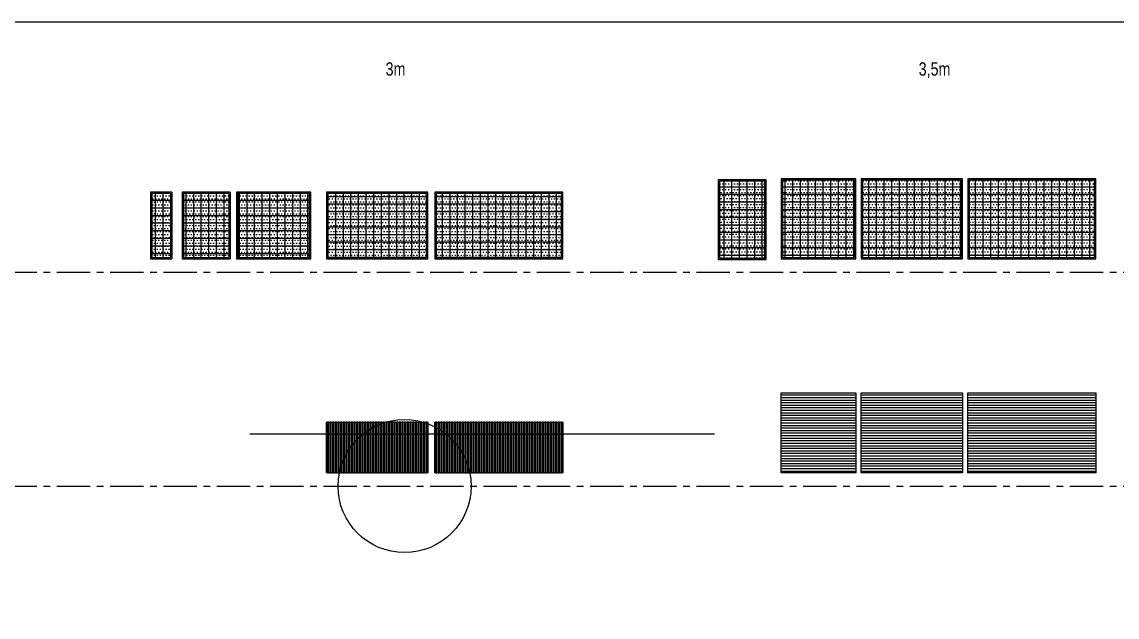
# Model space of a CAD drawing. Header units: millimetres. Extents: x 7 to 378, y -139 to -42.
# Drawn here: x 98.81 to 139.9, y -64.38 to -42.03 of the extents above; entities that cross this region are included whole.
import ezdxf

# ---------------------------------------------------------------- set-up
doc = ezdxf.new("R2010")
doc.units = ezdxf.units.MM
doc.linetypes.add('CENTER', pattern=[2, 1.25, -0.25, 0.25, -0.25])
for name, color, linetype in [('m_pale', 1, 'Continuous'), ('m_panele', 7, 'Continuous'), ('m_tekst', 2, 'Continuous')]:
    doc.layers.add(name, color=color, linetype=linetype)
doc.styles.add('CDMSTYLE', font='CDMSIMPL', dxfattribs={"width": 0.8, "bigfont": 'CDMBIGPL'})
pattern_1 = [(0, (0.1, 1), (0.0555625, 0.111125), [0, -0.111125])]
pattern_2 = [(90, (0.1, 1), (-0.28575, 6e-17), []), (180, (0.1, 1), (-6e-17, -0.28575), [])]
pattern_3 = [(0, (-346.90001, -278.24322), (0.0555625, 0.111125), [0, -0.111125])]
pattern_4 = [(90, (-346.9, -278.24322), (-0.28575, 6e-17), []), (180, (-346.9, -278.24322), (-6e-17, -0.28575), [])]
pattern_5 = [(0, (-344.70027, -270.53981), (3e-17, 0.09525), [])]

# ---------------------------------------------------------------- blocks, each defined once
blk = doc.blocks.new('P_5_3_1')
at = {"layer": 'm_panele'}
h = blk.add_hatch(color=251, dxfattribs=at)
h.paths.add_polyline_path([(4.9, 3), (0.1, 3), (0.1, 0.5), (4.9, 0.5)])
h.paths.add_polyline_path([(4.85, 0.55), (0.15, 0.55), (0.15, 2.95), (4.85, 2.95)], flags=16)
h = blk.add_hatch(dxfattribs=at)
h.set_pattern_fill('ANSI37', color=251, scale=0.09, angle=45, style=0)
h.paths.add_polyline_path([(4.85, 2.95), (0.15, 2.95), (0.15, 0.55), (4.85, 0.55)])
h = blk.add_hatch(dxfattribs=at)
h.set_pattern_fill('DOTS', color=95, scale=0.07, style=0)
h.paths.add_polyline_path([(4.85, 2.95), (0.15, 2.95), (0.15, 0.55), (4.85, 0.55)])
at = {"layer": 'm_panele', "color": 251}
blk.add_lwpolyline([(0.1, 0.5), (4.9, 0.5), (4.9, 3), (0.1, 3), (0.1, 0.5)], dxfattribs=at)
blk.add_lwpolyline([(0.15, 0.55), (4.85, 0.55), (4.85, 2.95), (0.15, 2.95)], close=True, dxfattribs=at)
blk = doc.blocks.new('P_4_3_1')
at = {"layer": 'm_panele'}
h = blk.add_hatch(color=251, dxfattribs=at)
h.paths.add_polyline_path([(3.9, 3), (0.1, 3), (0.1, 0.5), (3.9, 0.5)])
h.paths.add_polyline_path([(3.85, 0.55), (0.15, 0.55), (0.15, 2.95), (3.85, 2.95)], flags=16)
h = blk.add_hatch(dxfattribs=at)
h.set_pattern_fill('ANSI37', color=251, scale=0.09, angle=45, style=0)
h.paths.add_polyline_path([(3.85, 2.95), (0.15, 2.95), (0.15, 0.55), (3.85, 0.55)])
h = blk.add_hatch(dxfattribs=at)
h.set_pattern_fill('DOTS', color=95, scale=0.07, style=0)
h.paths.add_polyline_path([(3.85, 2.95), (0.15, 2.95), (0.15, 0.55), (3.85, 0.55)])
at = {"layer": 'm_panele', "color": 251}
blk.add_lwpolyline([(0.1, 0.5), (3.9, 0.5), (3.9, 3), (0.1, 3), (0.1, 0.5)], dxfattribs=at)
blk.add_lwpolyline([(0.15, 0.55), (3.85, 0.55), (3.85, 2.95), (0.15, 2.95)], close=True, dxfattribs=at)
blk = doc.blocks.new('P_3_3_1')
at = {"layer": 'm_panele'}
h = blk.add_hatch(color=251, dxfattribs=at)
h.paths.add_polyline_path([(2.9, 3), (0.1, 3), (0.1, 0.5), (2.9, 0.5)])
h.paths.add_polyline_path([(2.85, 2.95), (2.85, 0.55), (0.15, 0.55), (0.15, 2.95)], flags=16)
h = blk.add_hatch(dxfattribs=at)
h.set_pattern_fill('ANSI37', color=251, scale=0.09, angle=45, style=0)
h.set_pattern_definition([(90, (0.1, 1), (-0.28575, 6e-17), []), (180, (0.1, 1), (-6e-17, -0.28575), [])])
h.paths.add_polyline_path([(2.85, 2.95), (0.15, 2.95), (0.15, 0.55), (2.85, 0.55)])
h = blk.add_hatch(dxfattribs=at)
h.set_pattern_fill('DOTS', color=95, scale=0.07, style=0)
h.set_pattern_definition([(0, (0.1, 1), (0.0555625, 0.111125), [0, -0.111125])])
h.paths.add_polyline_path([(2.85, 2.95), (0.15, 2.95), (0.15, 0.55), (2.85, 0.55)])
at = {"layer": 'm_panele', "color": 251}
blk.add_lwpolyline([(0.1, 0.5), (2.9, 0.5), (2.9, 3), (0.1, 3), (0.1, 0.5)], dxfattribs=at)
blk.add_lwpolyline([(0.15, 0.55), (2.85, 0.55), (2.85, 2.95), (0.15, 2.95)], close=True, dxfattribs=at)
blk = doc.blocks.new('*U29')
at = {"layer": 'm_panele'}
blk.add_hatch(color=23, dxfattribs=at).paths.add_polyline_path([(0.025, 0.95), (-0.025, 0.95), (-0.025, -0.95), (0.025, -0.95)])
at = {"layer": 'm_panele', "color": 23, "linetype": 'Continuous', "lineweight": 25}
blk.add_lwpolyline([(-0.025, -0.95), (0.025, -0.95), (0.025, 0.95), (-0.025, 0.95)], close=True, dxfattribs=at)
blk = doc.blocks.new('*U28')
at = {"layer": 'm_tekst', "color": 0, "linetype": 'ByBlock', "lineweight": -2, "transparency": 16777216}
for p in [(0, 0), (0.1, 0), (0.2, 0), (0.3, 0), (0.4, 0), (0.5, 0), (0.6, 0), (0.7, 0), (0.8, 0), (0.9, 0), (1, 0), (1.1, 0), (1.2, 0), (1.3, 0), (1.4, 0), (1.5, 0), (1.6, 0), (1.7, 0), (1.8, 0), (1.9, 0), (2, 0), (2.1, 0), (2.2, 0), (2.3, 0), (2.4, 0), (2.5, 0), (2.6, 0), (2.7, 0), (2.8, 0), (2.9, 0), (3, 0), (3.1, 0), (3.2, 0), (3.3, 0), (3.4, 0), (3.5, 0), (3.6, 0), (3.7, 0)]:
    blk.add_blockref('*U29', p, dxfattribs=at)
blk = doc.blocks.new('P_4_3_2')
at = {"layer": 'm_panele', "color": 23}
blk.add_lwpolyline([(0.1, 0.5), (0.1, 2.4), (3.9, 2.4), (3.9, 0.5)], close=True, dxfattribs=at)
at = {"layer": 'm_tekst', "color": 1, "linetype": 'Continuous', "lineweight": 25}
blk.add_blockref('*U28', (0.148, 1.45), dxfattribs=at)
blk = doc.blocks.new('P_5_3_2')
at = {"layer": 'm_panele'}
for points in [[(0.173, 2.4), (0.123, 2.4), (0.123, 0.5), (0.173, 0.5)], [(0.273, 2.4), (0.223, 2.4), (0.223, 0.5), (0.273, 0.5)], [(0.373, 2.4), (0.323, 2.4), (0.323, 0.5), (0.373, 0.5)], [(0.473, 2.4), (0.423, 2.4), (0.423, 0.5), (0.473, 0.5)], [(0.573, 2.4), (0.523, 2.4), (0.523, 0.5), (0.573, 0.5)], [(0.673, 2.4), (0.623, 2.4), (0.623, 0.5), (0.673, 0.5)], [(0.773, 2.4), (0.723, 2.4), (0.723, 0.5), (0.773, 0.5)], [(0.873, 2.4), (0.823, 2.4), (0.823, 0.5), (0.873, 0.5)], [(0.973, 2.4), (0.923, 2.4), (0.923, 0.5), (0.973, 0.5)], [(1.073, 2.4), (1.023, 2.4), (1.023, 0.5), (1.073, 0.5)], [(1.173, 2.4), (1.123, 2.4), (1.123, 0.5), (1.173, 0.5)], [(1.273, 2.4), (1.223, 2.4), (1.223, 0.5), (1.273, 0.5)], [(1.373, 2.4), (1.323, 2.4), (1.323, 0.5), (1.373, 0.5)], [(1.473, 2.4), (1.423, 2.4), (1.423, 0.5), (1.473, 0.5)], [(1.573, 2.4), (1.523, 2.4), (1.523, 0.5), (1.573, 0.5)], [(1.673, 2.4), (1.623, 2.4), (1.623, 0.5), (1.673, 0.5)], [(1.773, 2.4), (1.723, 2.4), (1.723, 0.5), (1.773, 0.5)], [(1.873, 2.4), (1.823, 2.4), (1.823, 0.5), (1.873, 0.5)], [(1.973, 2.4), (1.923, 2.4), (1.923, 0.5), (1.973, 0.5)], [(2.073, 2.4), (2.023, 2.4), (2.023, 0.5), (2.073, 0.5)], [(2.173, 2.4), (2.123, 2.4), (2.123, 0.5), (2.173, 0.5)], [(2.273, 2.4), (2.223, 2.4), (2.223, 0.5), (2.273, 0.5)], [(2.373, 2.4), (2.323, 2.4), (2.323, 0.5), (2.373, 0.5)], [(2.473, 2.4), (2.423, 2.4), (2.423, 0.5), (2.473, 0.5)], [(2.573, 2.4), (2.523, 2.4), (2.523, 0.5), (2.573, 0.5)], [(2.673, 2.4), (2.623, 2.4), (2.623, 0.5), (2.673, 0.5)], [(2.773, 2.4), (2.723, 2.4), (2.723, 0.5), (2.773, 0.5)], [(2.873, 2.4), (2.823, 2.4), (2.823, 0.5), (2.873, 0.5)], [(2.973, 2.4), (2.923, 2.4), (2.923, 0.5), (2.973, 0.5)], [(3.073, 2.4), (3.023, 2.4), (3.023, 0.5), (3.073, 0.5)], [(3.173, 2.4), (3.123, 2.4), (3.123, 0.5), (3.173, 0.5)], [(3.273, 2.4), (3.223, 2.4), (3.223, 0.5), (3.273, 0.5)], [(3.373, 2.4), (3.323, 2.4), (3.323, 0.5), (3.373, 0.5)], [(3.473, 2.4), (3.423, 2.4), (3.423, 0.5), (3.473, 0.5)], [(3.573, 2.4), (3.523, 2.4), (3.523, 0.5), (3.573, 0.5)], [(3.673, 2.4), (3.623, 2.4), (3.623, 0.5), (3.673, 0.5)], [(3.773, 2.4), (3.723, 2.4), (3.723, 0.5), (3.773, 0.5)], [(3.873, 2.4), (3.823, 2.4), (3.823, 0.5), (3.873, 0.5)], [(3.973, 2.4), (3.923, 2.4), (3.923, 0.5), (3.973, 0.5)], [(4.073, 2.4), (4.023, 2.4), (4.023, 0.5), (4.073, 0.5)], [(4.173, 2.4), (4.123, 2.4), (4.123, 0.5), (4.173, 0.5)], [(4.273, 2.4), (4.223, 2.4), (4.223, 0.5), (4.273, 0.5)], [(4.373, 2.4), (4.323, 2.4), (4.323, 0.5), (4.373, 0.5)], [(4.473, 2.4), (4.423, 2.4), (4.423, 0.5), (4.473, 0.5)], [(4.573, 2.4), (4.523, 2.4), (4.523, 0.5), (4.573, 0.5)], [(4.673, 2.4), (4.623, 2.4), (4.623, 0.5), (4.673, 0.5)], [(4.773, 2.4), (4.723, 2.4), (4.723, 0.5), (4.773, 0.5)], [(4.873, 2.4), (4.823, 2.4), (4.823, 0.5), (4.873, 0.5)]]:
    blk.add_hatch(color=23, dxfattribs=at).paths.add_polyline_path(points)
at = {"layer": 'm_panele', "color": 1}
blk.add_lwpolyline([(0.1, 0.5), (0.1, 2.4), (4.9, 2.4), (4.9, 0.5)], close=True, dxfattribs=at)
at = {"layer": 'm_panele', "color": 23, "linetype": 'Continuous', "lineweight": 25}
for points in [[(0.123, 0.5), (0.173, 0.5), (0.173, 2.4), (0.123, 2.4)], [(0.223, 0.5), (0.273, 0.5), (0.273, 2.4), (0.223, 2.4)], [(0.323, 0.5), (0.373, 0.5), (0.373, 2.4), (0.323, 2.4)], [(0.423, 0.5), (0.473, 0.5), (0.473, 2.4), (0.423, 2.4)], [(0.523, 0.5), (0.573, 0.5), (0.573, 2.4), (0.523, 2.4)], [(0.623, 0.5), (0.673, 0.5), (0.673, 2.4), (0.623, 2.4)], [(0.723, 0.5), (0.773, 0.5), (0.773, 2.4), (0.723, 2.4)], [(0.823, 0.5), (0.873, 0.5), (0.873, 2.4), (0.823, 2.4)], [(0.923, 0.5), (0.973, 0.5), (0.973, 2.4), (0.923, 2.4)], [(1.023, 0.5), (1.073, 0.5), (1.073, 2.4), (1.023, 2.4)], [(1.123, 0.5), (1.173, 0.5), (1.173, 2.4), (1.123, 2.4)], [(1.223, 0.5), (1.273, 0.5), (1.273, 2.4), (1.223, 2.4)], [(1.323, 0.5), (1.373, 0.5), (1.373, 2.4), (1.323, 2.4)], [(1.423, 0.5), (1.473, 0.5), (1.473, 2.4), (1.423, 2.4)], [(1.523, 0.5), (1.573, 0.5), (1.573, 2.4), (1.523, 2.4)], [(1.623, 0.5), (1.673, 0.5), (1.673, 2.4), (1.623, 2.4)], [(1.723, 0.5), (1.773, 0.5), (1.773, 2.4), (1.723, 2.4)], [(1.823, 0.5), (1.873, 0.5), (1.873, 2.4), (1.823, 2.4)], [(1.923, 0.5), (1.973, 0.5), (1.973, 2.4), (1.923, 2.4)], [(2.023, 0.5), (2.073, 0.5), (2.073, 2.4), (2.023, 2.4)], [(2.123, 0.5), (2.173, 0.5), (2.173, 2.4), (2.123, 2.4)], [(2.223, 0.5), (2.273, 0.5), (2.273, 2.4), (2.223, 2.4)], [(2.323, 0.5), (2.373, 0.5), (2.373, 2.4), (2.323, 2.4)], [(2.423, 0.5), (2.473, 0.5), (2.473, 2.4), (2.423, 2.4)], [(2.523, 0.5), (2.573, 0.5), (2.573, 2.4), (2.523, 2.4)], [(2.623, 0.5), (2.673, 0.5), (2.673, 2.4), (2.623, 2.4)], [(2.723, 0.5), (2.773, 0.5), (2.773, 2.4), (2.723, 2.4)], [(2.823, 0.5), (2.873, 0.5), (2.873, 2.4), (2.823, 2.4)], [(2.923, 0.5), (2.973, 0.5), (2.973, 2.4), (2.923, 2.4)], [(3.023, 0.5), (3.073, 0.5), (3.073, 2.4), (3.023, 2.4)], [(3.123, 0.5), (3.173, 0.5), (3.173, 2.4), (3.123, 2.4)], [(3.223, 0.5), (3.273, 0.5), (3.273, 2.4), (3.223, 2.4)], [(3.323, 0.5), (3.373, 0.5), (3.373, 2.4), (3.323, 2.4)], [(3.423, 0.5), (3.473, 0.5), (3.473, 2.4), (3.423, 2.4)], [(3.523, 0.5), (3.573, 0.5), (3.573, 2.4), (3.523, 2.4)], [(3.623, 0.5), (3.673, 0.5), (3.673, 2.4), (3.623, 2.4)], [(3.723, 0.5), (3.773, 0.5), (3.773, 2.4), (3.723, 2.4)], [(3.823, 0.5), (3.873, 0.5), (3.873, 2.4), (3.823, 2.4)], [(3.923, 0.5), (3.973, 0.5), (3.973, 2.4), (3.923, 2.4)], [(4.023, 0.5), (4.073, 0.5), (4.073, 2.4), (4.023, 2.4)], [(4.123, 0.5), (4.173, 0.5), (4.173, 2.4), (4.123, 2.4)], [(4.223, 0.5), (4.273, 0.5), (4.273, 2.4), (4.223, 2.4)], [(4.323, 0.5), (4.373, 0.5), (4.373, 2.4), (4.323, 2.4)], [(4.423, 0.5), (4.473, 0.5), (4.473, 2.4), (4.423, 2.4)], [(4.523, 0.5), (4.573, 0.5), (4.573, 2.4), (4.523, 2.4)], [(4.623, 0.5), (4.673, 0.5), (4.673, 2.4), (4.623, 2.4)], [(4.723, 0.5), (4.773, 0.5), (4.773, 2.4), (4.723, 2.4)], [(4.823, 0.5), (4.873, 0.5), (4.873, 2.4), (4.823, 2.4)]]:
    blk.add_lwpolyline(points, close=True, dxfattribs=at)
blk = doc.blocks.new('P_1_3_1')
at = {"layer": 'm_panele'}
h = blk.add_hatch(color=251, dxfattribs=at)
h.paths.add_polyline_path([(0.9, 3), (0.1, 3), (0.1, 0.5), (0.9, 0.5)])
h.paths.add_polyline_path([(0.85, 0.55), (0.15, 0.55), (0.15, 2.95), (0.85, 2.95)], flags=16)
h = blk.add_hatch(dxfattribs=at)
h.set_pattern_fill('DOTS', color=95, scale=0.07, style=0)
h.set_pattern_definition(pattern_1)
h.paths.add_polyline_path([(0.85, 2.95), (0.15, 2.95), (0.15, 0.55), (0.85, 0.55)])
h = blk.add_hatch(dxfattribs=at)
h.set_pattern_fill('ANSI37', color=251, scale=0.09, angle=45, style=0)
h.set_pattern_definition(pattern_2)
h.paths.add_polyline_path([(0.85, 2.95), (0.15, 2.95), (0.15, 0.55), (0.85, 0.55)])
at = {"layer": 'm_panele', "color": 251}
for p, q in [((0.85, 2.95), (0.15, 2.95)), ((0.15, 2.95), (0.15, 0.55)), ((0.85, 2.95), (0.85, 0.55)), ((0.9, 3), (0.9, 0.5)), ((0.15, 0.55), (0.85, 0.55))]:
    blk.add_line(p, q, dxfattribs=at)
for points in [[(0.9, 3), (0.1, 3), (0.1, 0.5)], [(0.1, 0.5), (0.9, 0.5)]]:
    blk.add_lwpolyline(points, dxfattribs=at)
blk = doc.blocks.new('P_2_3_1')
at = {"layer": 'm_panele'}
h = blk.add_hatch(color=251, dxfattribs=at)
h.paths.add_polyline_path([(1.9, 3), (0.1, 3), (0.1, 0.5), (1.9, 0.5)])
h.paths.add_polyline_path([(0.15, 0.55), (0.15, 2.95), (1.85, 2.95), (1.85, 0.55)], flags=16)
h = blk.add_hatch(dxfattribs=at)
h.set_pattern_fill('DOTS', color=95, scale=0.07, style=0)
h.set_pattern_definition(pattern_1)
h.paths.add_polyline_path([(1.85, 2.95), (0.15, 2.95), (0.15, 0.55), (1.85, 0.55)])
h = blk.add_hatch(dxfattribs=at)
h.set_pattern_fill('ANSI37', color=251, scale=0.09, angle=45, style=0)
h.set_pattern_definition(pattern_2)
h.paths.add_polyline_path([(1.85, 2.95), (0.15, 2.95), (0.15, 0.55), (1.85, 0.55)])
at = {"layer": 'm_panele', "color": 251}
for p, q in [((1.85, 2.95), (0.15, 2.95)), ((0.15, 2.95), (0.15, 0.55)), ((1.85, 2.95), (1.85, 0.55)), ((1.9, 3), (1.9, 0.5)), ((0.15, 0.55), (1.85, 0.55))]:
    blk.add_line(p, q, dxfattribs=at)
for points in [[(1.9, 3), (0.1, 3), (0.1, 0.5)], [(0.1, 0.5), (1.9, 0.5)]]:
    blk.add_lwpolyline(points, dxfattribs=at)
blk = doc.blocks.new('P_4_3.5_1')
at = {"layer": 'm_panele'}
h = blk.add_hatch(color=251, dxfattribs=at)
h.paths.add_polyline_path([(0.1, 0.5), (3.9, 0.5), (3.9, 3.5), (0.1, 3.5)])
h.paths.add_polyline_path([(0.15, 3.45), (3.85, 3.45), (3.85, 0.55), (0.15, 0.55)], flags=16)
h = blk.add_hatch(dxfattribs=at)
h.set_pattern_fill('DOTS', color=95, scale=0.07, style=0)
h.set_pattern_definition(pattern_3)
h.paths.add_polyline_path([(0.15, 0.55), (3.85, 0.55), (3.85, 3.45), (0.15, 3.45)])
h = blk.add_hatch(dxfattribs=at)
h.set_pattern_fill('ANSI37', color=251, scale=0.09, angle=45, style=0)
h.set_pattern_definition(pattern_4)
h.paths.add_polyline_path([(0.15, 0.55), (3.85, 0.55), (3.85, 3.45), (0.15, 3.45)])
at = {"layer": 'm_panele', "color": 251}
blk.add_lwpolyline([(0.1, 0.5), (3.9, 0.5), (3.9, 3.5), (0.1, 3.5), (0.1, 0.5)], dxfattribs=at)
blk.add_lwpolyline([(0.15, 0.55), (3.85, 0.55), (3.85, 3.45), (0.15, 3.45)], close=True, dxfattribs=at)
blk = doc.blocks.new('P_5_3.5_1')
at = {"layer": 'm_panele'}
h = blk.add_hatch(color=251, dxfattribs=at)
h.paths.add_polyline_path([(0.1, 0.5), (4.9, 0.5), (4.9, 3.5), (0.1, 3.5)])
h.paths.add_polyline_path([(0.15, 3.45), (4.85, 3.45), (4.85, 0.55), (0.15, 0.55)], flags=16)
h = blk.add_hatch(dxfattribs=at)
h.set_pattern_fill('DOTS', color=95, scale=0.07, style=0)
h.set_pattern_definition(pattern_3)
h.paths.add_polyline_path([(0.15, 0.55), (4.85, 0.55), (4.85, 3.45), (0.15, 3.45)])
h = blk.add_hatch(dxfattribs=at)
h.set_pattern_fill('ANSI37', color=251, scale=0.09, angle=45, style=0)
h.set_pattern_definition(pattern_4)
h.paths.add_polyline_path([(0.15, 0.55), (4.85, 0.55), (4.85, 3.45), (0.15, 3.45)])
at = {"layer": 'm_panele', "color": 251}
blk.add_lwpolyline([(0.1, 0.5), (4.9, 0.5), (4.9, 3.5), (0.1, 3.5), (0.1, 0.5)], dxfattribs=at)
blk.add_lwpolyline([(0.15, 0.55), (4.85, 0.55), (4.85, 3.45), (0.15, 3.45)], close=True, dxfattribs=at)
blk = doc.blocks.new('P_3_3.5_1')
at = {"layer": 'm_panele'}
h = blk.add_hatch(color=251, dxfattribs=at)
h.paths.add_polyline_path([(0.1, 0.5), (2.9, 0.5), (2.9, 3.5), (0.1, 3.5)])
h.paths.add_polyline_path([(0.15, 3.45), (2.85, 3.45), (2.85, 0.55), (0.15, 0.55)], flags=16)
h = blk.add_hatch(dxfattribs=at)
h.set_pattern_fill('DOTS', color=95, scale=0.07, style=0)
h.set_pattern_definition(pattern_3)
h.paths.add_polyline_path([(0.15, 0.55), (2.85, 0.55), (2.85, 3.45), (0.15, 3.45)])
h = blk.add_hatch(dxfattribs=at)
h.set_pattern_fill('ANSI37', color=251, scale=0.09, angle=45, style=0)
h.set_pattern_definition(pattern_4)
h.paths.add_polyline_path([(0.15, 0.55), (2.85, 0.55), (2.85, 3.45), (0.15, 3.45)])
at = {"layer": 'm_panele', "color": 251}
blk.add_lwpolyline([(0.1, 0.5), (2.9, 0.5), (2.9, 3.5), (0.1, 3.5), (0.1, 0.5)], dxfattribs=at)
blk.add_lwpolyline([(0.15, 0.55), (2.85, 0.55), (2.85, 3.45), (0.15, 3.45)], close=True, dxfattribs=at)
blk = doc.blocks.new('P_3_3.5_2')
at = {"layer": 'm_panele', "linetype": 'Continuous', "lineweight": 25}
h = blk.add_hatch(dxfattribs=at)
h.set_pattern_fill('ANSI31', scale=0.03, angle=315)
h.set_pattern_definition(pattern_5)
h.paths.add_polyline_path([(0.1, 3.5), (2.9, 3.5), (2.9, 0.5), (0.1, 0.5)])
at = {"layer": 'm_panele', "color": 1, "linetype": 'Continuous', "lineweight": 25}
blk.add_lwpolyline([(0.1, 3.5), (2.9, 3.5), (2.9, 0.5), (0.1, 0.5)], close=True, dxfattribs=at)
blk = doc.blocks.new('P_4_3.5_2')
at = {"layer": 'm_panele', "linetype": 'Continuous', "lineweight": 25}
h = blk.add_hatch(dxfattribs=at)
h.set_pattern_fill('ANSI31', scale=0.03, angle=315)
h.set_pattern_definition(pattern_5)
h.paths.add_polyline_path([(0.1, 3.5), (3.9, 3.5), (3.9, 0.5), (0.1, 0.5)])
at = {"layer": 'm_panele', "color": 1, "linetype": 'Continuous', "lineweight": 25}
blk.add_lwpolyline([(0.1, 3.5), (3.9, 3.5), (3.9, 0.5), (0.1, 0.5)], close=True, dxfattribs=at)
blk = doc.blocks.new('P_5_3.5_2')
at = {"layer": 'm_panele', "linetype": 'Continuous', "lineweight": 25}
h = blk.add_hatch(dxfattribs=at)
h.set_pattern_fill('ANSI31', scale=0.03, angle=315)
h.set_pattern_definition(pattern_5)
h.paths.add_polyline_path([(0.1, 3.5), (4.9, 3.5), (4.9, 0.5), (0.1, 0.5)])
at = {"layer": 'm_panele', "color": 1, "linetype": 'Continuous', "lineweight": 25}
blk.add_lwpolyline([(0.1, 3.5), (4.9, 3.5), (4.9, 0.5), (0.1, 0.5)], close=True, dxfattribs=at)
blk = doc.blocks.new('P_2_3.5_1')
at = {"layer": 'm_panele'}
h = blk.add_hatch(color=251, dxfattribs=at)
h.paths.add_polyline_path([(0.1, 0.5), (1.9, 0.5), (1.9, 3.5), (0.1, 3.5)])
h.paths.add_polyline_path([(0.15, 3.45), (1.85, 3.45), (1.85, 0.55), (0.15, 0.55)], flags=16)
h = blk.add_hatch(dxfattribs=at)
h.set_pattern_fill('DOTS', color=95, scale=0.07, style=0)
h.set_pattern_definition(pattern_3)
h.paths.add_polyline_path([(1.85, 3.45), (0.15, 3.45), (0.15, 0.55), (1.85, 0.55)])
h = blk.add_hatch(dxfattribs=at)
h.set_pattern_fill('ANSI37', color=251, scale=0.09, angle=45, style=0)
h.set_pattern_definition(pattern_4)
h.paths.add_polyline_path([(0.15, 0.55), (1.85, 0.55), (1.85, 3.45), (0.15, 3.45)])
at = {"layer": 'm_panele', "color": 251}
blk.add_lwpolyline([(0.1, 0.5), (1.9, 0.5), (1.9, 3.5), (0.1, 3.5), (0.1, 0.5)], dxfattribs=at)
blk.add_lwpolyline([(0.15, 0.55), (1.85, 0.55), (1.85, 3.45), (0.15, 3.45)], close=True, dxfattribs=at)

msp = doc.modelspace()

# ---------------------------------------------------------------- linework, layer by layer
at = {"color": 8, "linetype": 'CENTER', "lineweight": 25}
for p, q in [((62.1244, -51.4251), (281.0959, -51.4251)), ((62.1244, -59.4605), (281.0959, -59.4605))]:
    msp.add_line(p, q, dxfattribs=at)
at = {"color": 1, "linetype": 'Continuous', "lineweight": 25}
msp.add_lwpolyline([(7.0225, -42.0255), (377.8749, -42.0255), (377.8749, -138.7269), (7.0225, -138.7269)], close=True, dxfattribs=at)
at = {"layer": 'm_pale', "color": 1, "linetype": 'Continuous', "lineweight": 25}
msp.add_line((107.3581, -57.4975), (124.7966, -57.4975), dxfattribs=at)
at = {"layer": 'm_panele', "color": 1, "linetype": 'Continuous', "lineweight": 25}
msp.add_circle((113.166, -59.4605), 2.4966, dxfattribs=at)

# ---------------------------------------------------------------- block references
for name, p in [('P_2_3.5_1', (124.8357, -51.4518)), ('P_3_3.5_1', (127.2013, -51.4251)), ('P_4_3.5_1', (130.2013, -51.4251)), ('P_5_3.5_1', (134.2013, -51.4251)), ('P_1_3_1', (103.5344, -51.4251)), ('P_2_3_1', (104.7193, -51.4251)), ('P_3_3_1', (106.7551, -51.4251)), ('P_4_3_1', (110.143, -51.4251)), ('P_5_3_1', (114.2013, -51.4251)), ('P_3_3.5_2', (127.2013, -59.4605)), ('P_4_3.5_2', (130.2013, -59.4605)), ('P_5_3.5_2', (134.2013, -59.4605)), ('P_4_3_2', (110.143, -59.4605)), ('P_5_3_2', (114.2013, -59.4605))]:
    msp.add_blockref(name, p, dxfattribs=at)

# ---------------------------------------------------------------- texts
at = {"layer": 'm_panele', "color": 1, "linetype": 'Continuous', "lineweight": 25, "style": 'CDMSTYLE', "width": 0.8}
for s, p in [('3m', (112.4551, -44.0442)), ('3,5m', (132.4551, -44.0442))]:
    msp.add_text(s, height=0.5, dxfattribs=at).set_placement(p)

doc.saveas('drawing.dxf')
